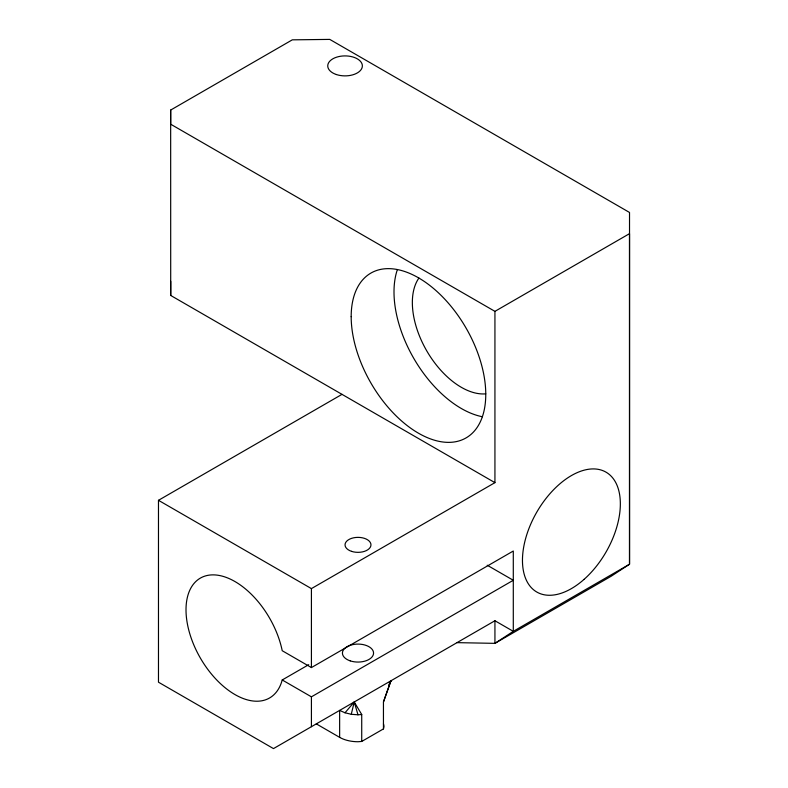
<?xml version="1.0" encoding="UTF-8"?>
<svg xmlns="http://www.w3.org/2000/svg" width="788" height="788" viewBox="0 0 788 788"><rect width="100%" height="100%" fill="white"/><g stroke="black" fill="none" stroke-linecap="round" stroke-linejoin="round"><path stroke-width="1.18" d="M316.313 723.876L339.638 737.351A25.955 14.982 0 0 0 357.988 741.735L361.722 741.449L383.451 728.91L383.451 701.97L390.937 680.793L389.331 682.566M383.451 728.91L383.943 726.753A25.955 14.982 0 0 0 383.441 723.827M339.638 737.351L339.638 710.412L345.016 712.785L351.271 714.283L354.236 701.98L361.722 714.509L361.722 741.449M383.451 701.97L390.937 680.793L388.691 685.117M345.016 712.785L354.236 701.98L357.988 714.795L361.722 714.509M342.002 394.355L158.477 500.311L158.477 682.201L273.485 748.6L494.933 620.747L494.933 643.353L513.293 631.346L629.523 564.238L629.523 233.652L494.933 311.358L170.661 124.199L170.661 110.064L292.299 39.843L329.768 39.4L629.523 212.464L629.523 564.238L611.163 576.245L494.933 643.353L457.01 642.644M158.477 500.311L311.418 588.606L494.933 482.65L494.933 311.358M494.933 620.747L513.293 631.346L513.293 551.019L311.418 667.574L282.222 650.721A69.206 39.961 60 0 0 206.88 575.555A69.206 39.961 60 0 0 206.88 668.135A69.206 39.961 60 0 0 282.222 679.965L308.738 664.658M282.222 679.965L311.418 696.828L513.293 580.273L487.22 565.223M351.271 714.283L357.988 714.795M170.661 110.064L170.71 295.461L494.933 482.65M311.418 588.606L311.418 667.574M311.418 696.828L311.418 726.703M170.71 281.326L170.71 295.461M485.763 393.842A69.206 39.961 60 0 1 426.682 350.759A69.206 39.961 60 0 1 418.911 278.056M482.305 416.724A95.161 54.943 60 0 1 413.71 358.254A95.161 54.943 60 0 1 397.369 269.604M584.075 579.367A69.206 39.961 -60 0 0 606.011 472.16A69.206 39.961 -60 0 0 524.128 544.764A69.206 39.961 -60 0 0 584.075 579.367M350.207 660.866A15.573 8.993 0 0 0 373.561 653.075A15.573 8.993 0 0 0 350.207 645.293A15.573 8.993 0 0 0 350.207 660.866M351.507 551.344A12.972 7.496 0 0 0 370.971 544.863A12.972 7.496 0 0 0 351.507 538.371A12.972 7.496 0 0 0 351.507 551.344M351.182 316.648A95.161 54.943 60 0 0 452.115 442.216A95.161 54.943 60 0 0 452.115 307.635A95.161 54.943 60 0 0 351.182 316.648M336.407 74.545A17.306 9.988 0 0 0 362.362 65.887A17.306 9.988 0 0 0 336.407 57.238A17.306 9.988 0 0 0 336.407 74.545"/></g></svg>
